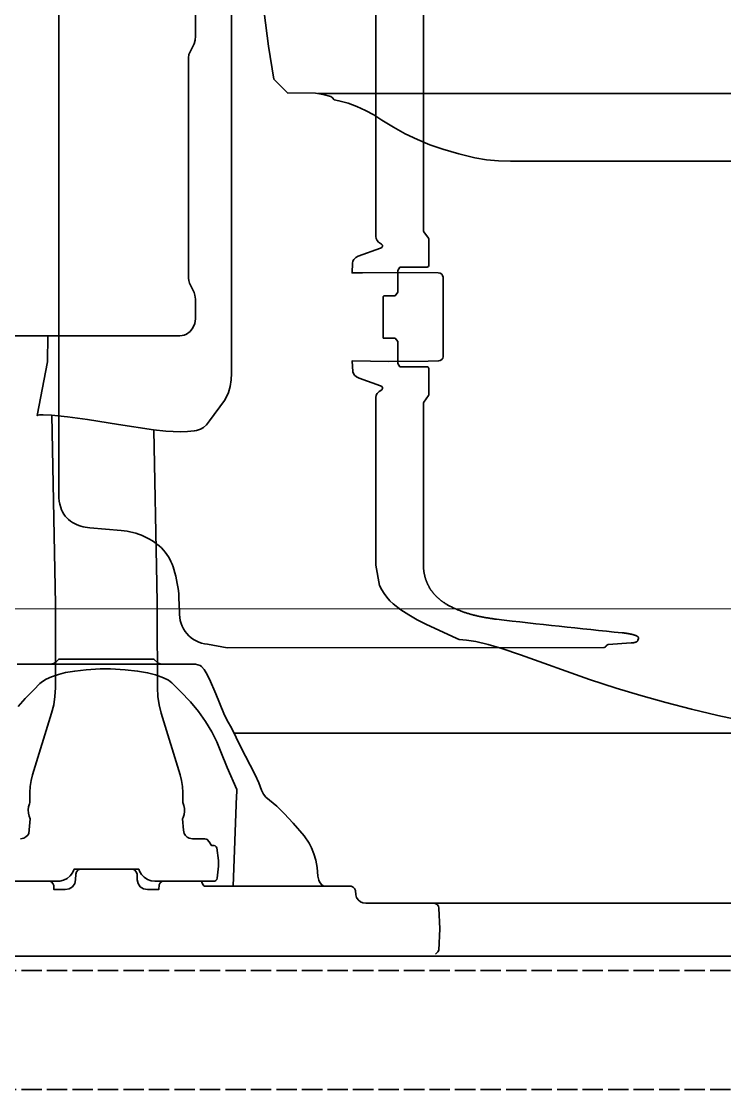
# Model space of a CAD drawing. Header units: millimetres. Extents: x 120 to 10915, y 515 to 8014.
# Drawn here: x 7575 to 7989, y 2476 to 3103 of the extents above; entities that cross this region are included whole.
import ezdxf

# ---------------------------------------------------------------- set-up
doc = ezdxf.new("R2010")
doc.units = ezdxf.units.MM
doc.linetypes.add('DASHED', pattern=[15, 12, -3])
doc.layers.get('0').update_dxf_attribs({"lineweight": 13})
doc.layers.add('201_Dimensions', color=7, linetype='Continuous', lineweight=13)
doc.layers.add('205_Chassis_top_view', color=7, linetype='Continuous', lineweight=13)

# ---------------------------------------------------------------- blocks, each defined once
blk = doc.blocks.new('2854281_1')
at = {"layer": '205_Chassis_top_view', "color": 3, "lineweight": 35}
blk.add_line((7749.544992, 890.820839), (8750.455008, 890.820839), dxfattribs=at)
blk.add_lwpolyline([(8637.292969, 851), (7862.707031, 851), (7855.630371, 851.21405), (7848.584473, 851.910767), (7841.603027, 853.086975), (7832.254883, 855.29248), (7822.800781, 858.022339), (7815.294922, 860.668274), (7807.940918, 863.711731), (7800.760254, 867.144043), (7793.772949, 870.955383), (7787, 875.134827), (7782.342773, 878.211426), (7777.456055, 880.908386), (7772.370117, 883.208679), (7767.118164, 885.097717), (7761.732422, 886.563538), (7759, 887.134827), (7758.022949, 888.341248), (7757, 889.134827), (7752.504883, 890.291077), (7747.92334, 891.035828), (7731.5, 891.134827), (7723.5, 899.134827), (7720.364746, 918.712463), (7717.853027, 938.379822)], dxfattribs=at)
blk = doc.blocks.new('3324728_3')
at = {"layer": '205_Chassis_top_view', "color": 3, "lineweight": 35}
for p, q in [((7700.034474, 515), (8122.924441, 515)), ((7817.579122, 415), (8122.924441, 415))]:
    blk.add_line(p, q, dxfattribs=at)
for points in [[(7818.545898, 385), (7819.958008, 386.444702), (7820.443359, 387.361664), (7821, 400), (7820.577148, 412.104706), (7820.275391, 413.315125), (7819.507324, 414.298157), (7818.40625, 414.88382), (7817.579102, 415.000031), (7777.540039, 415), (7775.88623, 415.232422), (7774.36084, 415.911713), (7773.081543, 416.985229), (7772.147461, 418.369781), (7771.631348, 419.958099), (7771.454102, 422.520966), (7770.986816, 423.677612), (7770.089355, 424.544189), (7768.91748, 424.970825), (7753.54541, 425), (7752.546875, 425.20816), (7751.681641, 425.766205), (7750.520508, 427.206879), (7749.904297, 428.575836), (7749.443848, 430.869354), (7748.908691, 435.975708), (7748.144043, 440.324036), (7747.066406, 444.076721), (7745.702148, 447.510406), (7744.193359, 450.401459), (7741.388184, 454.555725), (7734.931152, 462.04599), (7729.538086, 467.80249), (7725.152344, 472.028351), (7718.790039, 477.323975), (7717.305664, 479.123657), (7716.208008, 481.385162), (7714.599121, 485.840881), (7712.557617, 490.416168), (7703.818848, 507.172028), (7698.712891, 517.685486), (7695.92334, 522.849854), (7694.111816, 526.583984), (7689.439941, 538.027222), (7685.633789, 546.654053), (7683.726562, 550.459778), (7682.529785, 552.2854), (7680.86377, 554.028076), (7680.068359, 554.63208), (7677.425781, 555.5), (7572.574219, 555.5)], [(7699.603027, 425), (7701.457031, 478.085785), (7701.75, 480.257629), (7701.630859, 481.841217), (7696.039062, 494.716125), (7692.344238, 504.045654), (7692.351562, 504.048218), (7690.031738, 509.827728), (7686.998047, 515.815979), (7683.335938, 521.84314), (7679.149414, 527.738464), (7674.557129, 533.334778), (7668.671875, 539.476318), (7664.895996, 543.105286), (7663.527344, 544.564575), (7661.459473, 546.053284), (7658.506348, 547.557617), (7653.878906, 549.244812), (7649.20459, 550.460999), (7643.374023, 551.476318), (7636.055664, 552.262695), (7627.380859, 552.748901), (7621.325684, 552.700928), (7613.151367, 552.19696), (7606.388184, 551.442932), (7601.005859, 550.505981), (7596.856934, 549.472046), (7592.661133, 548.038818), (7589.682617, 546.695496), (7587.435547, 545.325684), (7585.952148, 544.076538), (7582.374512, 540.448792), (7577.255859, 535.285095), (7573.132812, 530.577332)], [(7658.005371, 555.5), (7656.600586, 555.702759), (7655.512207, 556.169861), (7652.991211, 558.5), (7597.008789, 558.5), (7595.415039, 556.914856), (7594.487793, 556.169861), (7593.169922, 555.641113), (7591.994141, 555.5)], [(7754.646973, 425), (7682.570312, 425), (7681.735352, 426.072205), (7681.228516, 427.451294), (7681.132324, 427.999481), (7658.875, 428), (7657.654785, 427.740662), (7656.645508, 427.007416), (7656.021484, 425.927063), (7655.803223, 423), (7649.245117, 423), (7646.76416, 423.436676), (7646.811035, 423.436676), (7644.908203, 424.68396), (7643.606934, 426.55957), (7643.095703, 428.790588), (7643.038086, 432.104706), (7642.61084, 433.560059), (7641.524414, 434.615448), (7640.039551, 435), (7609.960449, 435), (7608.475586, 434.615448), (7607.38916, 433.560059), (7606.961914, 432.104706), (7606.904297, 428.790588), (7606.393066, 426.55957), (7605.091797, 424.68396), (7603.188965, 423.436676), (7603.23584, 423.436676), (7600.75293, 423), (7594.196777, 423), (7594.07959, 425.520966), (7593.612305, 426.677612), (7592.714844, 427.544189), (7591.54248, 427.970825), (7568.895996, 428)]]:
    blk.add_lwpolyline(points, dxfattribs=at)
blk = doc.blocks.new('2838266_1')
at = {"layer": '205_Chassis_top_view', "color": 4, "linetype": 'DASHED', "lineweight": 35}
for p, q in [((7200, 375.5), (8825, 375.5)), ((7200, 305.5), (8644.83, 305.5))]:
    blk.add_line(p, q, dxfattribs=at)
blk.add_open_spline([(7649.08, 375.5), (7649.07, 375.5), (7649.06, 375.5), (7649.04, 375.49), (7649.03, 375.49), (7649.02, 375.47), (7649.01, 375.46), (7649.01, 375.45), (7649, 375.44)], degree=3, knots=[0, 0, 0, 0, 0.01782109, 0.03345049, 0.04826889, 0.06354748, 0.07996687, 0.09875621, 0.09875621, 0.09875621, 0.09875621], dxfattribs=at)
blk = doc.blocks.new('2774929')
at = {"layer": '205_Chassis_top_view', "color": 3, "lineweight": 35}
for p, q in [((7597.03, 655.18), (7597.05, 1233.71)), ((7811.47, 1058.72), (7811.48, 810.29)), ((7811.71, 809.5), (7814.41, 805.71)), ((7814.61, 805.06), (7814.61, 789.76)), ((7797.58, 788.76), (7796.45, 786.76)), ((7796.45, 786.76), (7796.45, 774)), ((7813.63, 788.78), (7797.58, 788.76)), ((7796.45, 774), (7794.74, 772)), ((7788.06, 772), (7787.71, 771.5)), ((7787.71, 771.5), (7787.72, 747.01)), ((7794.74, 772), (7788.06, 772)), ((7787.72, 747.01), (7794.74, 747.01)), ((7794.74, 747.01), (7796.45, 745.01)), ((7796.45, 745.01), (7796.45, 732.25)), ((7796.45, 732.25), (7797.54, 730.25)), ((7797.54, 730.25), (7813.38, 730.25)), ((7814.59, 729.28), (7814.61, 713.95)), ((7814.41, 713.29), (7811.71, 709.51)), ((7811.48, 708.75), (7811.48, 612.52)), ((7615.3, 635.69), (7633.63, 634)), ((7668.04, 586.46), (7667.68, 594.52)), ((7696.06, 565.17), (7684.56, 567.19)), ((7917.78, 565.21), (7696.06, 565.17)), ((7933.6, 567.95), (7920.03, 566.98)), ((7937.86, 570.66), (7937.59, 569.63))]:
    blk.add_line(p, q, dxfattribs=at)
for centre, radius, start, end in [((7813.01, 810.29), 1.53, 179.98939, 211.34925), ((7813.53, 805.09), 1.07, 358.34737, 35.52047), ((7813.63, 789.76), 0.985, 270.02419, 0.02419), ((7813.38, 729.01), 1.24, 12.42136, 90.00014), ((7812.9, 708.75), 1.42, 147.37133, 180), ((7813.44, 713.95), 1.17, 325.70303, 0.08456), ((7624.36, 655.39), 27.34, 180.4351, 196.51039), ((7612.9, 651.87), 15.35, 196.07413, 239.10541), ((7616.81, 659.9), 24.26, 240.92892, 266.45374), ((7631.16, 595.65), 38.42, 44.41904, 86.31382), ((7634.07, 601.93), 32.05, 16.89287, 40.04431), ((7597.26, 590.75), 70.52, 3.06599, 16.89287), ((7686, 585.14), 18.01, 175.80249, 265.42412), ((7852.95, 638.57), 55.42, 241.96865, 246.5842), ((8326.82, 4616.57), 4062.24, 263.32112, 264.36991), ((7917.7, 566.3), 1.09, 274.38443, 341.97598), ((7920.15, 565.5), 1.49, 94.36749, 161.97598)]:
    blk.add_arc(centre, radius, start, end, dxfattribs=at)
for points, knots in [([(7811.48, 612.52), (7811.49, 612.44), (7811.5, 612.21), (7811.52, 611.82), (7811.55, 611.36), (7811.59, 610.91), (7811.64, 610.45), (7811.7, 609.99), (7811.77, 609.53), (7811.85, 609.08), (7811.93, 608.62), (7812.02, 608.17), (7812.12, 607.72), (7812.23, 607.27), (7812.35, 606.83), (7812.47, 606.38), (7812.6, 605.94), (7812.74, 605.5), (7812.89, 605.06), (7813.04, 604.62), (7813.21, 604.19), (7813.38, 603.76), (7813.55, 603.33), (7813.74, 602.91), (7813.93, 602.49), (7814.13, 602.07), (7814.34, 601.66), (7814.56, 601.25), (7814.78, 600.84), (7815.01, 600.44), (7815.25, 600.04), (7815.5, 599.65), (7815.75, 599.26), (7816.02, 598.87), (7816.29, 598.49), (7816.56, 598.12), (7816.85, 597.75), (7817.14, 597.38), (7817.44, 597.02), (7817.75, 596.66), (7818.06, 596.31), (7818.39, 595.97), (7818.71, 595.63), (7819.05, 595.29), (7819.39, 594.96), (7819.74, 594.64), (7820.09, 594.32), (7820.45, 594), (7820.82, 593.69), (7821.19, 593.39), (7821.57, 593.09), (7821.95, 592.8), (7822.34, 592.51), (7822.73, 592.23), (7823.13, 591.95), (7823.56, 591.66), (7824.03, 591.35), (7824.52, 591.03), (7825.03, 590.72), (7825.59, 590.39), (7826.22, 590.03), (7826.68, 589.78), (7826.91, 589.66)], [1.154628, 1.154628, 1.154628, 1.154628, 1.393266, 1.854809, 2.316108, 2.777379, 3.238675, 3.699896, 4.161117, 4.622379, 5.083692, 5.545074, 6.006569, 6.468157, 6.929846, 7.391674, 7.853621, 8.315691, 8.777899, 9.24024, 9.702706, 10.165283, 10.627962, 11.090741, 11.553625, 12.016635, 12.479829, 12.94324, 13.40687, 13.870766, 14.335068, 14.799871, 15.265184, 15.73102, 16.197469, 16.664611, 17.132459, 17.600994, 18.070224, 18.540226, 19.01113, 19.482993, 19.95582, 20.429599, 20.904353, 21.380162, 21.857094, 22.335163, 22.814368, 23.294696, 23.776143, 24.258733, 24.742509, 25.227462, 25.713549, 26.200712, 26.789902, 27.380638, 27.972996, 28.566926, 29.35016, 30.135611, 30.135611, 30.135611, 30.135611]), ([(7854.37, 581.9), (7854.03, 581.95), (7853.36, 582.03), (7852.35, 582.17), (7851.34, 582.32), (7850.34, 582.47), (7849.33, 582.63), (7848.33, 582.8), (7847.33, 582.98), (7846.33, 583.17), (7845.34, 583.36), (7844.34, 583.57), (7843.36, 583.78), (7842.37, 584.01), (7841.39, 584.25), (7840.41, 584.49), (7839.44, 584.76), (7838.47, 585.03), (7837.51, 585.31), (7836.55, 585.61), (7835.59, 585.92), (7834.65, 586.25), (7833.71, 586.59), (7832.77, 586.95), (7831.85, 587.32), (7831.23, 587.58), (7830.93, 587.72)], [0, 0, 0, 0, 1.01604, 2.033099, 3.050606, 4.068166, 5.085501, 6.102385, 7.118579, 8.133825, 9.148036, 10.161155, 11.173114, 12.183856, 13.193363, 14.201679, 15.20893, 16.215189, 17.220418, 18.224577, 19.227645, 20.229612, 21.230482, 22.230265, 23.22897, 24.226608, 24.226608, 24.226608, 24.226608]), ([(7937.86, 570.66), (7937.86, 570.67), (7937.87, 570.71), (7937.88, 570.76), (7937.88, 570.82), (7937.88, 570.87), (7937.88, 570.93), (7937.87, 570.98), (7937.86, 571.04), (7937.85, 571.08), (7937.83, 571.14), (7937.81, 571.21), (7937.77, 571.29), (7937.73, 571.36), (7937.69, 571.41), (7937.66, 571.46), (7937.63, 571.49), (7937.6, 571.52), (7937.57, 571.56), (7937.54, 571.59), (7937.51, 571.62), (7937.47, 571.65), (7937.44, 571.68), (7937.41, 571.71), (7937.36, 571.74), (7937.32, 571.78), (7937.26, 571.82), (7937.2, 571.86), (7937.15, 571.89), (7937.1, 571.92), (7937.06, 571.95), (7937.01, 571.97), (7936.97, 572), (7936.92, 572.02), (7936.88, 572.05), (7936.83, 572.07), (7936.78, 572.1), (7936.73, 572.12), (7936.68, 572.14), (7936.63, 572.17), (7936.58, 572.19), (7936.52, 572.22), (7936.47, 572.24), (7936.41, 572.27), (7936.36, 572.29), (7936.3, 572.31), (7936.24, 572.34), (7936.18, 572.36), (7936.12, 572.38), (7936.05, 572.41), (7935.99, 572.43), (7935.93, 572.46), (7935.86, 572.48), (7935.79, 572.5), (7935.72, 572.53), (7935.66, 572.55), (7935.58, 572.57), (7935.51, 572.6), (7935.44, 572.62), (7935.36, 572.64), (7935.29, 572.67), (7935.21, 572.69), (7935.13, 572.71), (7935.05, 572.74), (7934.97, 572.76), (7934.89, 572.78), (7934.81, 572.81), (7934.72, 572.83), (7934.64, 572.85), (7934.55, 572.88), (7934.46, 572.9), (7934.37, 572.92), (7934.28, 572.95), (7934.18, 572.97), (7934.09, 572.99), (7933.99, 573.02), (7933.89, 573.04), (7933.79, 573.06), (7933.69, 573.09), (7933.59, 573.11), (7933.48, 573.13), (7933.38, 573.16), (7933.27, 573.18), (7933.16, 573.2), (7933.05, 573.23), (7932.94, 573.25), (7932.82, 573.27), (7932.7, 573.29), (7932.58, 573.32), (7932.46, 573.34), (7932.34, 573.36), (7932.22, 573.39), (7932.09, 573.41), (7931.96, 573.43), (7931.83, 573.46), (7931.7, 573.48), (7931.56, 573.5), (7931.42, 573.52), (7931.28, 573.55), (7931.14, 573.57), (7930.99, 573.59), (7930.85, 573.61), (7930.7, 573.64), (7930.54, 573.66), (7930.39, 573.68), (7930.23, 573.7), (7930.07, 573.72), (7929.91, 573.75), (7929.74, 573.77), (7929.57, 573.79), (7929.4, 573.81), (7929.22, 573.83), (7929.04, 573.85), (7928.86, 573.87), (7928.67, 573.89), (7928.49, 573.91), (7928.36, 573.93), (7928.29, 573.93)], [0, 0, 0, 0, 0.05548, 0.110857, 0.166516, 0.221669, 0.276359, 0.330438, 0.383779, 0.436299, 0.480663, 0.566843, 0.65049, 0.732086, 0.812095, 0.856594, 0.900847, 0.944936, 0.988954, 1.032976, 1.077087, 1.121358, 1.165859, 1.21048, 1.25533, 1.323992, 1.393621, 1.464482, 1.53671, 1.58562, 1.635218, 1.685535, 1.7366, 1.788435, 1.841067, 1.894517, 1.948801, 2.003863, 2.059983, 2.11683, 2.174749, 2.233452, 2.293242, 2.353863, 2.415586, 2.478193, 2.541917, 2.60656, 2.672337, 2.739076, 2.806965, 2.875852, 2.945909, 3.017006, 3.089292, 3.162648, 3.237214, 3.312886, 3.38979, 3.467838, 3.547141, 3.627616, 3.709371, 3.792339, 3.876613, 3.962131, 4.048983, 4.137117, 4.226615, 4.317426, 4.409636, 4.503209, 4.598218, 4.694633, 4.792525, 4.891875, 4.992749, 5.095122, 5.199069, 5.304578, 5.411713, 5.520452, 5.630874, 5.743007, 5.856882, 5.97247, 6.089866, 6.209101, 6.330209, 6.453179, 6.578095, 6.704995, 6.833921, 6.964872, 7.097936, 7.23316, 7.370591, 7.510244, 7.652205, 7.796525, 7.943258, 8.092432, 8.244149, 8.398478, 8.555481, 8.715201, 8.877715, 9.043065, 9.21131, 9.382484, 9.556638, 9.733802, 9.914012, 10.09729, 10.283661, 10.473139, 10.665737, 10.665737, 10.665737, 10.665737]), ([(7933.6, 567.95), (7933.65, 567.95), (7933.74, 567.96), (7933.87, 567.97), (7934, 567.98), (7934.13, 567.99), (7934.25, 568), (7934.37, 568.02), (7934.48, 568.03), (7934.59, 568.04), (7934.7, 568.06), (7934.8, 568.07), (7934.9, 568.09), (7935, 568.1), (7935.1, 568.12), (7935.19, 568.13), (7935.28, 568.15), (7935.36, 568.17), (7935.45, 568.19), (7935.53, 568.2), (7935.61, 568.22), (7935.69, 568.24), (7935.77, 568.26), (7935.84, 568.28), (7935.91, 568.3), (7935.99, 568.32), (7936.07, 568.34), (7936.15, 568.37), (7936.22, 568.4), (7936.31, 568.43), (7936.4, 568.46), (7936.48, 568.5), (7936.55, 568.53), (7936.61, 568.56), (7936.67, 568.59), (7936.72, 568.62), (7936.78, 568.65), (7936.83, 568.68), (7936.88, 568.71), (7936.93, 568.74), (7936.98, 568.78), (7937.02, 568.81), (7937.07, 568.84), (7937.11, 568.88), (7937.15, 568.92), (7937.19, 568.95), (7937.23, 569), (7937.28, 569.04), (7937.32, 569.1), (7937.37, 569.16), (7937.41, 569.22), (7937.45, 569.28), (7937.48, 569.34), (7937.51, 569.41), (7937.54, 569.48), (7937.57, 569.55), (7937.58, 569.6), (7937.59, 569.63)], [0, 0, 0, 0, 0.138818, 0.273335, 0.403681, 0.529788, 0.652081, 0.770429, 0.885314, 0.996527, 1.104549, 1.209169, 1.311007, 1.409817, 1.506201, 1.599779, 1.69104, 1.77997, 1.866682, 1.951258, 2.033778, 2.114326, 2.193, 2.269898, 2.345114, 2.418741, 2.503449, 2.586241, 2.667272, 2.746691, 2.855712, 2.962374, 3.026255, 3.08957, 3.152444, 3.215002, 3.277378, 3.339707, 3.402132, 3.464837, 3.518439, 3.572458, 3.626952, 3.682013, 3.737738, 3.794213, 3.851523, 3.909731, 3.995699, 4.06516, 4.136032, 4.208322, 4.281991, 4.356963, 4.433111, 4.510265, 4.587993, 4.587993, 4.587993, 4.587993])]:
    blk.add_open_spline(points, degree=3, knots=knots, dxfattribs=at)
blk = doc.blocks.new('2774109_1')
at = {"layer": '205_Chassis_top_view', "color": 3, "lineweight": 35}
blk.add_lwpolyline([(8000.210938, 522.062073), (7984.619629, 525.418457), (7969.096191, 529.076477), (7954.071289, 532.934509), (7939.337402, 537.037292), (7924.692871, 541.448181), (7909.100586, 546.532837), (7868.616699, 561.034546), (7857.603027, 564.719482), (7849.543945, 567.072327), (7842.316895, 568.773621), (7836.745117, 569.69281), (7832.543945, 570.070984), (7831.015625, 570.510254), (7812.895508, 579.067383), (7807.824707, 581.607727), (7807.82666, 581.607727), (7802.810059, 584.412598), (7798.058594, 587.483887), (7793.722656, 590.912659), (7791.758301, 592.78949), (7789.954102, 594.789856), (7788.330078, 596.924988), (7786.903809, 599.206421), (7785.695312, 601.645386), (7783.46582, 613.693115), (7783.46582, 712.24707), (7783.675293, 713.479797), (7784.256348, 714.58844), (7785.446777, 715.775391), (7786.942383, 716.78064), (7787.351562, 717.403015), (7787.324707, 718.127747), (7786.893066, 718.715271), (7786.237305, 719.079895), (7773.611328, 723.535339), (7772.116699, 724.262207), (7770.855957, 725.341125), (7770.237793, 726.251526), (7769.868652, 727.286926), (7769.494629, 733.654602), (7791.185547, 733.403564), (7814.231934, 733.582825), (7820.307617, 733.703247), (7821.378906, 733.940918), (7822.306641, 734.550415), (7822.818359, 735.347595), (7822.969238, 736.164673), (7823.050293, 770.13562), (7822.969238, 782.874573), (7822.740234, 783.87262), (7822.177246, 784.610413), (7821.206543, 785.159485), (7820.131348, 785.340088), (7797.585938, 785.611816), (7775.578125, 785.46582), (7769.494629, 785.345398), (7769.796387, 791.165405), (7770.018066, 792.243591), (7770.519531, 793.221558), (7771.662109, 794.417664), (7773.09668, 795.260864), (7786.237793, 799.92041), (7787.005371, 800.386597), (7787.368652, 801.010254), (7787.300781, 801.737183), (7786.825684, 802.316772), (7785.116211, 803.487549), (7784.255859, 804.412415), (7783.675293, 805.521057), (7783.46582, 806.753784), (7783.46582, 1062.24707)], dxfattribs=at)
blk = doc.blocks.new('2777629_1')
at = {"layer": '205_Chassis_top_view', "color": 3, "lineweight": 35}
for points in [[(7698.580078, 1117.727905), (7698.580078, 726.272156), (7698.385254, 722.482361), (7697.773438, 718.668884), (7696.759277, 715.120972), (7695.700684, 712.614319), (7694.507812, 710.360413), (7685.739258, 698.414612), (7683.825684, 696.145142), (7682.130371, 694.601013), (7680.311523, 693.590759), (7677.995117, 692.852051), (7676.65918, 692.58551), (7672.721191, 692.118591), (7668.505859, 692.022339), (7660.032227, 692.404785), (7652.768066, 693.087219), (7632.155762, 696.233765), (7613.832031, 699.217041), (7602.152832, 700.829224), (7592.683105, 701.809509), (7587.897949, 702.054443), (7585.578125, 701.978333), (7584.686035, 701.803589), (7584.341797, 701.531128), (7590.461914, 733.235962), (7590.51709, 748.5)], [(7494.569824, 748.5), (7668.233398, 748.5), (7669.534668, 748.601807), (7670.80957, 748.90509), (7672.031738, 749.403687), (7674.220703, 750.942505), (7675.925293, 753.093567), (7677.006348, 755.682678), (7677.376465, 758.5), (7677.368164, 770.043518), (7677.084473, 772.399475), (7676.595215, 773.956604), (7673.854492, 779.286377), (7673.420898, 780.928528), (7673.333496, 782.224792), (7673.333496, 911.775208), (7673.527832, 913.675476), (7676.595215, 920.043396), (7677.172363, 922.045349), (7677.376465, 924.450928), (7677.376465, 944.549072)], [(7652.89502, 693.072021), (7654.716309, 602.809326), (7654.95459, 591.291931), (7654.875488, 585.153687), (7654.999023, 541.530701), (7655.241211, 536.545471), (7655.98584, 531.609985), (7657.222656, 526.773315), (7668.435547, 490.471069), (7669.211426, 487.084015), (7669.731445, 483.629242), (7669.984375, 480.139282), (7669.957031, 474.237244), (7670.554688, 472.528015), (7670.882324, 470.747223), (7670.932617, 468.937225), (7670.704102, 467.141022), (7670.202148, 465.401306), (7669.852051, 464.565643), (7670.310059, 458.016266), (7670.651367, 456.032135), (7670.646973, 456.030182), (7671.466797, 454.779297), (7672.592285, 453.796753), (7673.587402, 453.28064), (7673.588379, 453.282501), (7675.675293, 452.899994), (7675.594238, 452.899994), (7682.879883, 452.896606), (7683.712891, 452.7005), (7684.305176, 452.412994), (7685.500977, 451.07019), (7686.805176, 449.00531), (7688.230469, 448.983063), (7688.965332, 448.734985), (7689.550293, 448.226013), (7689.897949, 447.532684), (7690.956543, 440.100006), (7690.956543, 436.899994), (7690.211426, 429.791199), (7689.973145, 429.033386), (7689.458984, 428.42804), (7688.749512, 428.070648), (7653.557129, 428), (7651.271973, 428.260834), (7649.107422, 429.036774), (7647.176758, 430.286774), (7645.583008, 431.944763), (7644.410156, 433.922974), (7644.001953, 435), (7605.998047, 435), (7605.059082, 432.897552), (7603.664062, 431.065674), (7601.886719, 429.60141), (7599.821777, 428.582489), (7597.578613, 428.062866), (7561.776855, 428)], [(7574.405273, 452.899994), (7576.404297, 453.277405), (7577.723633, 454.020599), (7578.790039, 455.097717), (7579.374512, 456.076111), (7580.147949, 464.565643), (7579.513672, 466.261475), (7579.146973, 468.034698), (7579.057617, 469.84317), (7579.24707, 471.643921), (7579.710938, 473.394165), (7580.042969, 474.237244), (7580.015625, 480.139282), (7580.268555, 483.629242), (7580.788574, 487.084015), (7581.564453, 490.471069), (7592.777344, 526.773315), (7594.01416, 531.609985), (7594.758789, 536.545471), (7595.000977, 541.530701), (7595.000977, 580.139282), (7595.13623, 590.662598), (7592.921387, 701.790833)]]:
    blk.add_lwpolyline(points, dxfattribs=at)
blk = doc.blocks.new('BLOCK88')
at = {"layer": '201_Dimensions', "color": 2, "lineweight": 18}
blk.add_line((6900, 588), (10762, 588), dxfattribs=at)

msp = doc.modelspace()

# ---------------------------------------------------------------- linework, layer by layer
at = {"layer": '205_Chassis_top_view', "color": 3, "lineweight": 35}
msp.add_line((10210, 2554), (4055, 2554), dxfattribs=at)

# ---------------------------------------------------------------- block references
at = {"color": 7, "lineweight": 35}
for name in ['2854281_1', '2774929', '2774109_1', '2777629_1', '3324728_3', '2838266_1']:
    msp.add_blockref(name, (0, 2170), dxfattribs=at)
at = {"layer": '201_Dimensions', "lineweight": 0}
msp.add_blockref('BLOCK88', (0, 2170), dxfattribs=at)

doc.saveas('drawing.dxf')
